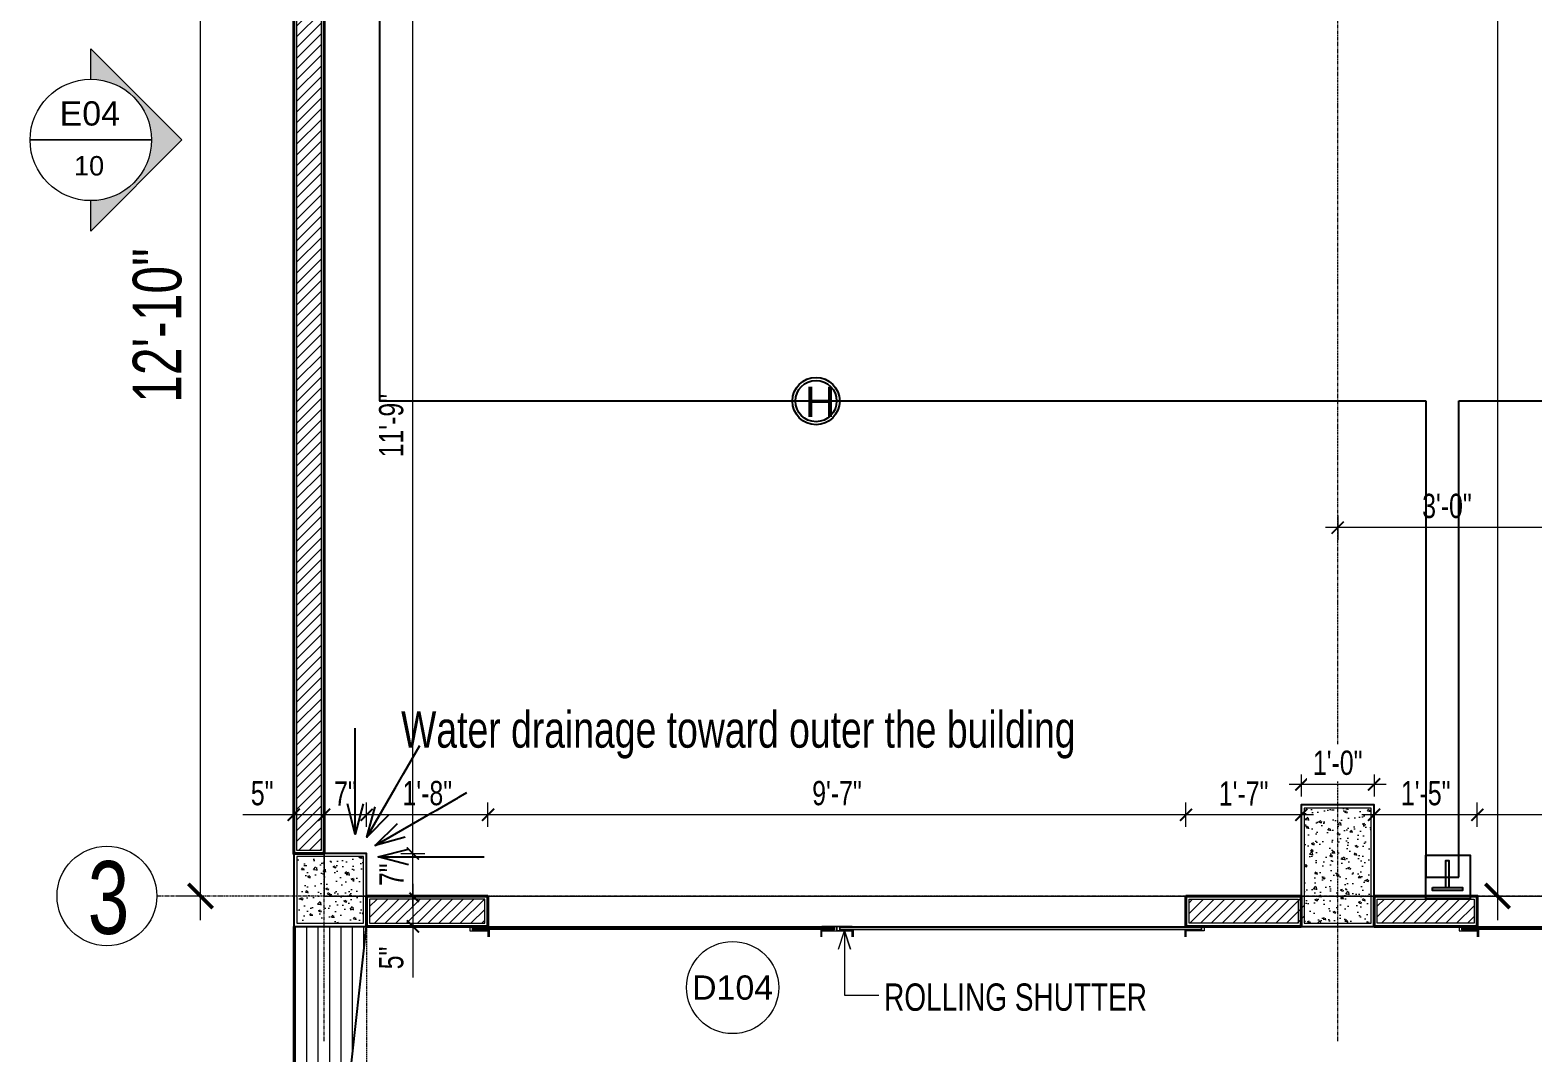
# Model space of a CAD drawing. Header units: inches. Extents: x 735 to 7643, y 526 to 1733.
# Drawn here: x 6217.8 to 6465.4, y 953.2 to 1121.8 of the extents above; entities that cross this region are included whole.
import ezdxf
from ezdxf.enums import TextEntityAlignment as Align

# ---------------------------------------------------------------- set-up
doc = ezdxf.new("R2010")
doc.units = ezdxf.units.IN
doc.header["$MEASUREMENT"] = 0
doc.linetypes.add('DASH', pattern=[0.35, 0.25, -0.1])
doc.linetypes.add('PHANTOMX2', pattern=[5, 2.5, -0.5, 0.5, -0.5, 0.5, -0.5])
for name, color, linetype in [('COLLUM', 1, 'Continuous'), ('FREE-TEXT', 7, 'Continuous'), ('HEAT DETECTOR', 6, 'Continuous'), ('manual pull station', 1, 'Continuous'), ('zone wiring', 5, 'Continuous')]:
    doc.layers.add(name, color=color, linetype=linetype)
for name, color, linetype, lineweight in [('dim-8', 18, 'Continuous', 15), ('Dimension', 22, 'Continuous', 13), ('DOOR', 115, 'Continuous', 15), ('Elevation Marker', 252, 'Continuous', 15), ('FLOORTILE', 40, 'Continuous', 9), ('grid', 9, 'Continuous', 13), ('Grid marker', 161, 'Continuous', 15), ('Grid Text', 5, 'Continuous', 15), ('HACTH', 8, 'Continuous', 9), ('I-DOOR-IDEN-N', 7, 'Continuous', 15), ('Parapet', 6, 'Continuous', 15), ('Plaster Line', 5, 'Continuous', 15), ('R_Hatch', 8, 'Continuous', 9), ('R_Marker', 4, 'Continuous', 13), ('Sunshed', 5, 'Continuous', 15), ('Text-02', 253, 'Continuous', 15), ('wall 05', 3, 'Continuous', 40)]:
    doc.layers.add(name, color=color, linetype=linetype, lineweight=lineweight)
doc.styles.add('Arial', font='arial.ttf')
doc.styles.get("Standard").update_dxf_attribs({"font": 'isocp3.shx'})
doc.styles.add('Swiss721', font='swisscl.ttf')
doc.dimstyles.new('dim-12', dxfattribs={"dimtxt": 10, "dimasz": 3, "dimexe": 3, "dimexo": 3, "dimgap": 0.09, "dimtad": 0, "dimdec": 0, "dimzin": 3, "dimdsep": 46, "dimlunit": 4, "dimtxsty": 'Standard', "dimblk": 'OBLIQUE', "dimblk1": 'DOT', "dimblk2": 'OBLIQUE', "dimcen": 0.09, "dimaunit": 1, "dimadec": 0, "dimazin": 0, "dimtfac": 0.5, "dimtdec": 0, "dimtix": 1, "dimtmove": 1, "dimatfit": 0, "dimldrblk": 'OBLIQUE', "dimfxl": 1, "dimtvp": 1, "dimtolj": 1, "dimtzin": 0, "dimarcsym": 0})
doc.dimstyles.new('DIM08', dxfattribs={"dimtxt": 8, "dimasz": 4, "dimexe": 4, "dimexo": 0, "dimgap": 3, "dimtad": 1, "dimdec": 1, "dimzin": 3, "dimdsep": 46, "dimlunit": 4, "dimtxsty": 'Swiss721', "dimblk": 'ARCHTICK', "dimcen": 0, "dimdle": 4, "dimclrd": 256, "dimclre": 256, "dimclrt": 256, "dimadec": 0, "dimazin": 0, "dimtfac": 1, "dimtdec": 1, "dimtofl": 0, "dimtmove": 0, "dimatfit": 3, "dimldrblk": 'ARCHTICK', "dimfxl": 4, "dimfxlon": 1, "dimtfill": 1, "dimtolj": 1, "dimtzin": 0, "dimlwd": 9, "dimlwe": 9, "dimarcsym": 0})
pattern_1 = [(90, (-128355.979705639, -171560.2455735709), (-1.875, 3.33066907387547e-16), [])]

# ---------------------------------------------------------------- blocks, each defined once
blk = doc.blocks.new('_ArchTick')
at = {"color": 0, "linetype": 'ByBlock', "const_width": 0.15}
blk.add_lwpolyline([(-0.5, -0.5), (0.5, 0.5)], dxfattribs=at)
blk = doc.blocks.new('*D267')
at = {"layer": 'Defpoints', "color": 0, "transparency": 16777216}
for p in [(6433.232178745675, 1066.784819606342), (6433.232178745675, 1039.784819606342), (6469.232178745675, 1034.784819606342)]:
    blk.add_point(p, dxfattribs=at)
at = {"layer": 'Dimension', "lineweight": 9, "transparency": 16777216}
for p, q in [((6433.232178745675, 1041.784819606342), (6433.232178745675, 1037.784819606342)), ((6469.232178745675, 1037.784819606342), (6469.232178745675, 1041.784819606342)), ((6471.232178745675, 1039.784819606342), (6431.232178745675, 1039.784819606342))]:
    blk.add_line(p, q, dxfattribs=at)
at = {"layer": 'Dimension', "lineweight": 9, "transparency": 16777216, "xscale": 2, "yscale": 2, "zscale": 2, "rotation": 180}
blk.add_blockref('_ArchTick', (6433.232178745675, 1039.784819606342), dxfattribs=at)
at = {"layer": 'Dimension', "lineweight": 9, "transparency": 16777216, "xscale": 2, "yscale": 2, "zscale": 2}
blk.add_blockref('_ArchTick', (6469.232178745675, 1039.784819606342), dxfattribs=at)
at = {"layer": 'Dimension', "transparency": 16777216, "insert": (6451.232178745675, 1043.335933629933), "char_height": 4, "attachment_point": 5, "style": 'Swiss721', "bg_fill": 3, "box_fill_scale": 1.25, "bg_fill_color": 256, "bg_fill_true_color": 13158600, "bg_fill_transparency": 0}
blk.add_mtext('\\A1;3\'-0"', dxfattribs=at)
blk = doc.blocks.new('*D269')
at = {"layer": 'Defpoints', "color": 0, "transparency": 16777216}
for p in [(6245.861568209104, 1133.084824932797), (6254.646486238547, 1133.084824932797), (6259.651972996187, 979.0848249327973)]:
    blk.add_point(p, dxfattribs=at)
at = {"layer": 'Dimension', "lineweight": 9, "transparency": 16777216}
for p, q in [((6245.861568209104, 975.0848249327973), (6245.861568209104, 1137.084824932797)), ((6246.041568209104, 1133.084824932797), (6241.861568209104, 1133.084824932797)), ((6246.041568209104, 979.0848249327973), (6241.861568209104, 979.0848249327973))]:
    blk.add_line(p, q, dxfattribs=at)
at = {"layer": 'Dimension', "lineweight": 9, "transparency": 16777216, "xscale": 4, "yscale": 4, "zscale": 4}
for p, rotation in [((6245.861568209104, 1133.084824932797), 90), ((6245.861568209104, 979.0848249327973), 270)]:
    blk.add_blockref('_ArchTick', p, dxfattribs=dict(at, rotation=rotation))
at = {"layer": 'Dimension', "transparency": 16777216, "insert": (6238.764582625879, 1073.084824932885), "char_height": 8, "attachment_point": 5, "rotation": 90, "style": 'Swiss721', "bg_fill": 3, "box_fill_scale": 1.25, "bg_fill_color": 256, "bg_fill_true_color": 13158600, "bg_fill_transparency": 0}
blk.add_mtext('\\A1;12\'-10"', dxfattribs=at)
blk = doc.blocks.new('*D322')
at = {"layer": 'Defpoints', "color": 0, "transparency": 16777216}
for p in [(6456.232178745675, 992.4689944849233), (6456.232178745675, 979.0848249328265), (6571.232178745675, 979.0848249328265)]:
    blk.add_point(p, dxfattribs=at)
at = {"layer": 'Dimension', "lineweight": 9, "transparency": 16777216}
for p, q in [((6456.232178745675, 990.4689944849233), (6456.232178745675, 994.4689944849233)), ((6571.232178745675, 990.4689944849233), (6571.232178745675, 994.4689944849233)), ((6573.232178745675, 992.4689944849233), (6454.232178745675, 992.4689944849233))]:
    blk.add_line(p, q, dxfattribs=at)
at = {"layer": 'Dimension', "lineweight": 9, "transparency": 16777216, "xscale": 2, "yscale": 2, "zscale": 2, "rotation": 180}
blk.add_blockref('_ArchTick', (6456.232178745675, 992.4689944849233), dxfattribs=at)
at = {"layer": 'Dimension', "lineweight": 9, "transparency": 16777216, "xscale": 2, "yscale": 2, "zscale": 2}
blk.add_blockref('_ArchTick', (6571.232178745675, 992.4689944849233), dxfattribs=at)
at = {"layer": 'Dimension', "transparency": 16777216, "insert": (6513.732178745675, 996.0148660445564), "char_height": 4, "attachment_point": 5, "style": 'Swiss721', "bg_fill": 3, "box_fill_scale": 1.25, "bg_fill_color": 256, "bg_fill_true_color": 13158600, "bg_fill_transparency": 0}
blk.add_mtext('\\A1;9\'-7"', dxfattribs=at)
blk = doc.blocks.new('*D323')
at = {"layer": 'Defpoints', "color": 0, "transparency": 16777216}
for p in [(6439.232178745675, 994.0848249327973), (6439.232178745675, 992.4689944849233), (6456.232178745675, 979.0848249328265)]:
    blk.add_point(p, dxfattribs=at)
at = {"layer": 'Dimension', "lineweight": 9, "transparency": 16777216}
for p, q in [((6439.232178745675, 994.0848249327973), (6439.232178745675, 990.4689944849233)), ((6456.232178745675, 990.4689944849233), (6456.232178745675, 994.4689944849233)), ((6458.232178745675, 992.4689944849233), (6437.232178745675, 992.4689944849233))]:
    blk.add_line(p, q, dxfattribs=at)
at = {"layer": 'Dimension', "lineweight": 9, "transparency": 16777216, "xscale": 2, "yscale": 2, "zscale": 2, "rotation": 180}
blk.add_blockref('_ArchTick', (6439.232178745675, 992.4689944849233), dxfattribs=at)
at = {"layer": 'Dimension', "lineweight": 9, "transparency": 16777216, "xscale": 2, "yscale": 2, "zscale": 2}
blk.add_blockref('_ArchTick', (6456.232178745675, 992.4689944849233), dxfattribs=at)
at = {"layer": 'Dimension', "transparency": 16777216, "insert": (6447.732178745675, 996.0096235805983), "char_height": 4, "attachment_point": 5, "style": 'Swiss721', "bg_fill": 3, "box_fill_scale": 1.25, "bg_fill_color": 256, "bg_fill_true_color": 13158600, "bg_fill_transparency": 0}
blk.add_mtext('\\A1;1\'-5"', dxfattribs=at)
blk = doc.blocks.new('*D324')
at = {"layer": 'Dimension', "lineweight": 9, "transparency": 16777216}
for p, q in [((6427.232178745675, 999.0848249327973), (6427.232178745675, 995.4689944849233)), ((6439.232178745675, 999.0848249327973), (6439.232178745675, 995.4689944849233)), ((6441.232178745675, 997.4689944849233), (6425.232178745675, 997.4689944849233))]:
    blk.add_line(p, q, dxfattribs=at)
at = {"layer": 'Dimension', "lineweight": 9, "transparency": 16777216, "xscale": 2, "yscale": 2, "zscale": 2, "rotation": 180}
blk.add_blockref('_ArchTick', (6427.232178745675, 997.4689944849233), dxfattribs=at)
at = {"layer": 'Dimension', "lineweight": 9, "transparency": 16777216, "xscale": 2, "yscale": 2, "zscale": 2}
blk.add_blockref('_ArchTick', (6439.232178745675, 997.4689944849233), dxfattribs=at)
at = {"layer": 'Dimension', "transparency": 16777216, "insert": (6433.232178745675, 1001.017487276535), "char_height": 4, "attachment_point": 5, "style": 'Swiss721', "bg_fill": 3, "box_fill_scale": 1.25, "bg_fill_color": 256, "bg_fill_true_color": 13158600, "bg_fill_transparency": 0}
blk.add_mtext('\\A1;1\'-0"', dxfattribs=at)
at = {"layer": 'Defpoints', "color": 0, "transparency": 16777216}
for p in [(6427.232178745675, 999.0848249327973), (6439.232178745675, 999.0848249327973), (6427.232178745675, 997.4689944849233)]:
    blk.add_point(p, dxfattribs=at)
blk = doc.blocks.new('*D325')
at = {"layer": 'Defpoints', "color": 0, "transparency": 16777216}
for p in [(6427.232178745675, 994.0848249327973), (6408.232178745675, 992.4689944849233), (6408.232178745675, 979.0848249328265)]:
    blk.add_point(p, dxfattribs=at)
at = {"layer": 'Dimension', "lineweight": 9, "transparency": 16777216}
for p, q in [((6408.232178745675, 990.4689944849233), (6408.232178745675, 994.4689944849233)), ((6427.232178745675, 994.0848249327973), (6427.232178745675, 990.4689944849233)), ((6429.232178745675, 992.4689944849233), (6406.232178745675, 992.4689944849233))]:
    blk.add_line(p, q, dxfattribs=at)
at = {"layer": 'Dimension', "lineweight": 9, "transparency": 16777216, "xscale": 2, "yscale": 2, "zscale": 2, "rotation": 180}
blk.add_blockref('_ArchTick', (6408.232178745675, 992.4689944849233), dxfattribs=at)
at = {"layer": 'Dimension', "lineweight": 9, "transparency": 16777216, "xscale": 2, "yscale": 2, "zscale": 2}
blk.add_blockref('_ArchTick', (6427.232178745675, 992.4689944849233), dxfattribs=at)
at = {"layer": 'Dimension', "transparency": 16777216, "insert": (6417.732178745675, 995.9689944849233), "char_height": 4, "attachment_point": 5, "style": 'Swiss721', "bg_fill": 3, "box_fill_scale": 1.25, "bg_fill_color": 256, "bg_fill_true_color": 13158600, "bg_fill_transparency": 0}
blk.add_mtext('\\A1;1\'-7"', dxfattribs=at)
blk = doc.blocks.new('*D326')
at = {"layer": 'Defpoints', "color": 0, "transparency": 16777216}
for p in [(6293.232178745675, 992.4689944849233), (6293.232178745675, 979.0848249327973), (6408.232178745675, 979.0848249328265)]:
    blk.add_point(p, dxfattribs=at)
at = {"layer": 'Dimension', "lineweight": 9, "transparency": 16777216}
for p, q in [((6293.232178745675, 990.4689944849233), (6293.232178745675, 994.4689944849233)), ((6408.232178745675, 990.4689944849233), (6408.232178745675, 994.4689944849233)), ((6410.232178745675, 992.4689944849233), (6291.232178745675, 992.4689944849233))]:
    blk.add_line(p, q, dxfattribs=at)
at = {"layer": 'Dimension', "lineweight": 9, "transparency": 16777216, "xscale": 2, "yscale": 2, "zscale": 2, "rotation": 180}
blk.add_blockref('_ArchTick', (6293.232178745675, 992.4689944849233), dxfattribs=at)
at = {"layer": 'Dimension', "lineweight": 9, "transparency": 16777216, "xscale": 2, "yscale": 2, "zscale": 2}
blk.add_blockref('_ArchTick', (6408.232178745675, 992.4689944849233), dxfattribs=at)
at = {"layer": 'Dimension', "transparency": 16777216, "insert": (6350.732178745675, 996.0148660445564), "char_height": 4, "attachment_point": 5, "style": 'Swiss721', "bg_fill": 3, "box_fill_scale": 1.25, "bg_fill_color": 256, "bg_fill_true_color": 13158600, "bg_fill_transparency": 0}
blk.add_mtext('\\A1;9\'-7"', dxfattribs=at)
blk = doc.blocks.new('*D327')
at = {"layer": 'Defpoints', "color": 0, "transparency": 16777216}
for p in [(6273.232178745675, 992.4689944849233), (6273.232178745675, 986.0848249327973), (6293.232178745675, 979.0848249327973)]:
    blk.add_point(p, dxfattribs=at)
at = {"layer": 'Dimension', "lineweight": 9, "transparency": 16777216}
for p, q in [((6273.232178745675, 990.4689944849233), (6273.232178745675, 994.4689944849233)), ((6293.232178745675, 990.4689944849233), (6293.232178745675, 994.4689944849233)), ((6295.232178745675, 992.4689944849233), (6271.232178745675, 992.4689944849233))]:
    blk.add_line(p, q, dxfattribs=at)
at = {"layer": 'Dimension', "lineweight": 9, "transparency": 16777216, "xscale": 2, "yscale": 2, "zscale": 2, "rotation": 180}
blk.add_blockref('_ArchTick', (6273.232178745675, 992.4689944849233), dxfattribs=at)
at = {"layer": 'Dimension', "lineweight": 9, "transparency": 16777216, "xscale": 2, "yscale": 2, "zscale": 2}
blk.add_blockref('_ArchTick', (6293.232178745675, 992.4689944849233), dxfattribs=at)
at = {"layer": 'Dimension', "transparency": 16777216, "insert": (6283.232178745675, 996.0174872765353), "char_height": 4, "attachment_point": 5, "style": 'Swiss721', "bg_fill": 3, "box_fill_scale": 1.25, "bg_fill_color": 256, "bg_fill_true_color": 13158600, "bg_fill_transparency": 0}
blk.add_mtext('\\A1;1\'-8"', dxfattribs=at)
blk = doc.blocks.new('*D328')
at = {"layer": 'Defpoints', "color": 0, "transparency": 16777216}
for p in [(6266.232178745675, 986.0848249327973), (6273.232178745675, 986.0848249327973)]:
    blk.add_point(p, dxfattribs=at)
at = {"layer": 'Dimension', "lineweight": 9, "transparency": 16777216}
for p, q in [((6266.232178745675, 990.4689944849233), (6266.232178745675, 994.4689944849233)), ((6273.232178745675, 990.4689944849233), (6273.232178745675, 994.4689944849233)), ((6275.232178745675, 992.4689944849233), (6264.232178745675, 992.4689944849233))]:
    blk.add_line(p, q, dxfattribs=at)
at = {"layer": 'Dimension', "lineweight": 9, "transparency": 16777216, "xscale": 2, "yscale": 2, "zscale": 2, "rotation": 180}
blk.add_blockref('_ArchTick', (6266.232178745675, 992.4689944849233), dxfattribs=at)
at = {"layer": 'Dimension', "lineweight": 9, "transparency": 16777216, "xscale": 2, "yscale": 2, "zscale": 2}
blk.add_blockref('_ArchTick', (6273.232178745675, 992.4689944849233), dxfattribs=at)
at = {"layer": 'Dimension', "transparency": 16777216, "insert": (6269.732178745675, 995.9689944849233), "char_height": 4, "attachment_point": 5, "style": 'Swiss721', "bg_fill": 3, "box_fill_scale": 1.25, "bg_fill_color": 256, "bg_fill_true_color": 13158600, "bg_fill_transparency": 0}
blk.add_mtext('\\A1;7"', dxfattribs=at)
at = {"layer": 'Defpoints', "color": 0, "transparency": 16777216}
blk.add_point((6266.232178745675, 992.4689944849233), dxfattribs=at)
blk = doc.blocks.new('*D329')
at = {"layer": 'Defpoints', "color": 0, "transparency": 16777216}
for p in [(6261.232178745675, 992.4689944849233), (6261.232178745675, 986.0848249327973), (6266.232178745675, 986.0848249327973)]:
    blk.add_point(p, dxfattribs=at)
at = {"layer": 'Dimension', "lineweight": 9, "transparency": 16777216}
for p, q in [((6261.232178745675, 990.4689944849233), (6261.232178745675, 994.4689944849233)), ((6266.232178745675, 990.4689944849233), (6266.232178745675, 994.4689944849233)), ((6261.232178745675, 992.4689944849233), (6252.814092245019, 992.4689944849233)), ((6268.232178745675, 992.4689944849233), (6261.232178745675, 992.4689944849233))]:
    blk.add_line(p, q, dxfattribs=at)
at = {"layer": 'Dimension', "lineweight": 9, "transparency": 16777216, "xscale": 2, "yscale": 2, "zscale": 2, "rotation": 180}
blk.add_blockref('_ArchTick', (6261.232178745675, 992.4689944849233), dxfattribs=at)
at = {"layer": 'Dimension', "lineweight": 9, "transparency": 16777216, "xscale": 2, "yscale": 2, "zscale": 2}
blk.add_blockref('_ArchTick', (6266.232178745675, 992.4689944849233), dxfattribs=at)
at = {"layer": 'Dimension', "transparency": 16777216, "insert": (6256.023135495348, 996.0096235805983), "char_height": 4, "attachment_point": 5, "style": 'Swiss721', "bg_fill": 3, "box_fill_scale": 1.25, "bg_fill_color": 256, "bg_fill_true_color": 13158600, "bg_fill_transparency": 0}
blk.add_mtext('\\A1;5"', dxfattribs=at)
blk = doc.blocks.new('*D330')
at = {"layer": 'Defpoints', "color": 0, "transparency": 16777216}
for p in [(6273.232178745675, 979.0848249327973), (6273.232178745675, 974.0848249327973), (6280.848538699589, 974.0848249327973)]:
    blk.add_point(p, dxfattribs=at)
at = {"layer": 'Dimension', "lineweight": 9, "transparency": 16777216}
for p, q in [((6280.848538699589, 981.0848249327973), (6280.848538699589, 974.0848249327973)), ((6278.848538699589, 979.0848249327973), (6282.848538699589, 979.0848249327973)), ((6278.848538699589, 974.0848249327973), (6282.848538699589, 974.0848249327973)), ((6280.848538699589, 974.0848249327973), (6280.848538699589, 965.666738432142))]:
    blk.add_line(p, q, dxfattribs=at)
at = {"layer": 'Dimension', "lineweight": 9, "transparency": 16777216, "xscale": 2, "yscale": 2, "zscale": 2}
for p, rotation in [((6280.848538699589, 979.0848249327973), 90), ((6280.848538699589, 974.0848249327973), 270)]:
    blk.add_blockref('_ArchTick', p, dxfattribs=dict(at, rotation=rotation))
at = {"layer": 'Dimension', "transparency": 16777216, "insert": (6277.307909603914, 968.8757816824707), "char_height": 4, "attachment_point": 5, "rotation": 90, "style": 'Swiss721', "bg_fill": 3, "box_fill_scale": 1.25, "bg_fill_color": 256, "bg_fill_true_color": 13158600, "bg_fill_transparency": 0}
blk.add_mtext('\\A1;5"', dxfattribs=at)
blk = doc.blocks.new('*D331')
at = {"layer": 'Dimension', "lineweight": 9, "transparency": 16777216}
for p, q in [((6280.848538699589, 977.0848249327973), (6280.848538699589, 988.0848249327973)), ((6278.848538699589, 986.0848249327973), (6282.848538699589, 986.0848249327973)), ((6278.848538699589, 979.0848249327973), (6282.848538699589, 979.0848249327973))]:
    blk.add_line(p, q, dxfattribs=at)
at = {"layer": 'Dimension', "lineweight": 9, "transparency": 16777216, "xscale": 2, "yscale": 2, "zscale": 2}
for p, rotation in [((6280.848538699589, 986.0848249327973), 90), ((6280.848538699589, 979.0848249327973), 270)]:
    blk.add_blockref('_ArchTick', p, dxfattribs=dict(at, rotation=rotation))
at = {"layer": 'Dimension', "transparency": 16777216, "insert": (6277.348538699589, 982.5848249327984), "char_height": 4, "attachment_point": 5, "rotation": 90, "style": 'Swiss721', "bg_fill": 3, "box_fill_scale": 1.25, "bg_fill_color": 256, "bg_fill_true_color": 13158600, "bg_fill_transparency": 0}
blk.add_mtext('\\A1;7"', dxfattribs=at)
at = {"layer": 'Defpoints', "color": 0, "transparency": 16777216}
for p in [(6273.232178745675, 986.0848249327973), (6280.848538699589, 986.0848249327973), (6273.232178745675, 979.0848249327973)]:
    blk.add_point(p, dxfattribs=at)
blk = doc.blocks.new('*D332')
at = {"layer": 'Defpoints', "color": 0, "transparency": 16777216}
for p in [(6273.232178745675, 1127.084824932797), (6280.848538699589, 1127.084824932797), (6273.232178745675, 986.0848249327973)]:
    blk.add_point(p, dxfattribs=at)
at = {"layer": 'Dimension', "lineweight": 9, "transparency": 16777216}
for p, q in [((6278.848538699589, 1127.084824932797), (6282.848538699589, 1127.084824932797)), ((6280.848538699589, 984.0848249327973), (6280.848538699589, 1129.084824932797)), ((6278.848538699589, 986.0848249327973), (6282.848538699589, 986.0848249327973))]:
    blk.add_line(p, q, dxfattribs=at)
at = {"layer": 'Dimension', "lineweight": 9, "transparency": 16777216, "xscale": 2, "yscale": 2, "zscale": 2}
for p, rotation in [((6280.848538699589, 1127.084824932797), 90), ((6280.848538699589, 986.0848249327973), 270)]:
    blk.add_blockref('_ArchTick', p, dxfattribs=dict(at, rotation=rotation))
at = {"layer": 'Dimension', "transparency": 16777216, "insert": (6277.302667139956, 1056.584824932798), "char_height": 4, "attachment_point": 5, "rotation": 90, "style": 'Swiss721', "bg_fill": 3, "box_fill_scale": 1.25, "bg_fill_color": 256, "bg_fill_true_color": 13158600, "bg_fill_transparency": 0}
blk.add_mtext('\\A1;11\'-9"', dxfattribs=at)
blk = doc.blocks.new('_Dot')
at = {"color": 0, "linetype": 'ByBlock', "lineweight": -2}
blk.add_line((-0.5, 0), (-1, 0), dxfattribs=at)
at = {"color": 0, "linetype": 'ByBlock', "const_width": 0.5}
blk.add_lwpolyline([(-0.25, 0, 1), (0.25, 0, 1)], format="xyb", close=True, dxfattribs=at)
blk = doc.blocks.new('_OBLIQUE')
at = {"color": 0, "linetype": 'ByBlock'}
blk.add_line((-0.5, -0.5), (0.5, 0.5), dxfattribs=at)
blk = doc.blocks.new('*D361')
at = {"layer": 'Defpoints', "color": 0, "transparency": 16777216}
for p in [(6448.769779383176, 1297.084824932768), (6448.769779383176, 979.0848249327973), (6459.568184786272, 979.0848249327973)]:
    blk.add_point(p, dxfattribs=at)
at = {"layer": 'Dimension', "lineweight": 9, "transparency": 16777216}
for p, q in [((6459.568184786272, 1301.084824932768), (6459.568184786272, 975.0848249327973)), ((6459.388184786272, 1297.084824932768), (6463.568184786272, 1297.084824932768)), ((6459.388184786272, 979.0848249327973), (6463.568184786272, 979.0848249327973))]:
    blk.add_line(p, q, dxfattribs=at)
at = {"layer": 'Dimension', "lineweight": 9, "transparency": 16777216, "xscale": 4, "yscale": 4, "zscale": 4}
for p, rotation in [((6459.568184786272, 1297.084824932768), 90), ((6459.568184786272, 979.0848249327973), 270)]:
    blk.add_blockref('_ArchTick', p, dxfattribs=dict(at, rotation=rotation))
at = {"layer": 'Dimension', "transparency": 16777216, "insert": (6452.471199203048, 1138.084824932784), "char_height": 8, "attachment_point": 5, "rotation": 90, "style": 'Swiss721', "bg_fill": 3, "box_fill_scale": 1.25, "bg_fill_color": 256, "bg_fill_true_color": 13158600, "bg_fill_transparency": 0}
blk.add_mtext('\\A1;26\'-6"', dxfattribs=at)
blk = doc.blocks.new('wall&door')
at = {"color": 0, "linetype": 'ByBlock', "lineweight": -2}
blk.add_circle((0, 0), 3.038638923750113, dxfattribs=at)
at = {"color": 0, "linetype": 'ByBlock', "lineweight": -2, "ltscale": 25.4, "style": 'Arial'}
blk.add_attdef('PT1', text='', height=1.6, dxfattribs=at).set_placement((0, 0), align=Align.MIDDLE_CENTER)
blk = doc.blocks.new('manual pull station')
at = {"layer": 'FREE-TEXT', "color": 1}
for points in [[(-402.2190802904083, 4159.669634809874), (-394.8883650695493, 4159.669634809874), (-394.8883650695493, 4152.41971614202), (-402.2190802904083, 4152.41971614202)], [(-398.9481555182297, 4154.33799015466), (-398.3702714390597, 4154.33799015466), (-398.3702714390597, 4158.717372841298), (-398.9481555182297, 4158.717372841298)], [(-401.1152267916609, 4154.33799015466), (-396.1791218615476, 4154.33799015466), (-396.1791218615476, 4153.808613338799), (-401.1152267916609, 4153.808613338799)]]:
    blk.add_lwpolyline(points, close=True, dxfattribs=at)
blk = doc.blocks.new('HEAT DETECTOR')
at = {"layer": 'HEAT DETECTOR'}
for radius in [3.9, 3.4]:
    blk.add_circle((-413.3310933114608, 4156.003520115191), radius, dxfattribs=at)
at = {"layer": 'HEAT DETECTOR', "insert": (-415.176363501464, 4158.368171082793), "char_height": 5, "attachment_point": 1}
blk.add_mtext_dynamic_manual_height_columns('{\\fArial|b0|i0|c0|p34;H}', width=5, gutter_width=1, heights=[4.094994238518666], dxfattribs=at)

msp = doc.modelspace()

# ---------------------------------------------------------------- hatches: boundary and pattern name
at = {"layer": 'HACTH', "lineweight": 0}
h = msp.add_hatch(dxfattribs=at)
h.set_pattern_fill('ANSI31', color=256, scale=10, style=0)
h.set_pattern_definition([(45, (-144207.9120782258, -170486.1539355653), (-0.8838834764831843, 0.8838834764831844), [])])
h.paths.add_polyline_path([(6261.732178745675, 986.5848249327973), (6265.732178745675, 986.5848249327973), (6265.732178745675, 1126.584824932797), (6261.732178745675, 1126.584824932797)])
h.paths.add_polyline_path([(6265.732178745675, 1289.584824932826), (6261.732178745675, 1289.584824932826), (6261.732178745675, 1139.584824932797), (6265.732178745675, 1139.584824932797)])
h = msp.add_hatch(dxfattribs=at)
h.set_pattern_fill('AR-CONC', color=256, scale=0.5, style=0)
h.set_pattern_definition([(49.99999999999999, (-128788.979705639, -171560.2455735709), (3.586300913003767, -0.3137606749129755), [0.375, -4.125]), (355, (-128788.979705639, -171560.2455735709), (-0.693756668065, 3.760960668500059), [0.3, -3.3]), (100.4514, (-128788.6808472391, -171560.2717202709), (2.892546908570108, 3.447197710304768), [0.3187009499999986, -3.505710559999988]), (46.18420000000002, (-128788.979705639, -171559.2455735709), (5.336205243128222, -0.8275950716450904), [0.5624999999999989, -6.187499999999991]), (96.6356, (-128788.535021914, -171559.3145401059), (4.673313527743517, 4.870589354502209), [0.47805144, -5.258565]), (351.1842, (-128788.979705639, -171559.2455735709), (4.673309725668136, 4.870593004626623), [0.45, -4.95]), (21, (-128788.479705639, -171559.4955735709), (2.984535260592308, -2.013094453326694), [0.375, -4.125]), (326.0000000000001, (-128788.479705639, -171559.4955735709), (1.216576659607909, 3.625750225234265), [0.3, -3.3]), (71.4514, (-128788.230994474, -171559.6633316009), (4.20111314290745, 1.612652483549762), [0.31870095, -3.50571056]), (37.50000000000001, (-128788.979705639, -171560.2455735709), (0.06079927658645334, 1.664469269156557), [0, -3.26, 0, -3.35, 0, -3.3125]), (7.499999999999999, (-128788.979705639, -171560.2455735709), (1.315347687210743, 1.972058559411801), [0, -1.91, 0, -3.185, 0, -1.2625]), (327.5, (-128790.094705639, -171560.2455735709), (2.669112180862045, -0.112774358671899), [0, -1.25, 0, -3.9, 0, -5.175]), (317.5, (-128790.594705639, -171560.2455735709), (2.915930846711931, 0.5005249116615882), [0, -1.625, 0, -2.59, 0, -3.675])])
h.paths.add_polyline_path([(6427.732178745675, 974.5848249327682), (6438.732178745675, 974.5848249327973), (6438.732178745675, 993.5848249327973), (6427.732178745675, 993.5848249327973)])
h = msp.add_hatch(dxfattribs=at)
h.set_pattern_fill('AR-CONC', color=256, scale=0.5, style=0)
h.set_pattern_definition([(49.99999999999999, (-128355.979705639, -171560.2455735709), (3.586300913003767, -0.3137606749129755), [0.375, -4.125]), (355, (-128355.979705639, -171560.2455735709), (-0.693756668065, 3.760960668500059), [0.3, -3.3]), (100.4514, (-128355.6808472391, -171560.2717202709), (2.892546908570108, 3.447197710304768), [0.3187009499999986, -3.505710559999988]), (46.18420000000002, (-128355.979705639, -171559.2455735709), (5.336205243128222, -0.8275950716450904), [0.5624999999999989, -6.187499999999991]), (96.6356, (-128355.535021914, -171559.3145401059), (4.673313527743517, 4.870589354502209), [0.47805144, -5.258565]), (351.1842, (-128355.979705639, -171559.2455735709), (4.673309725668136, 4.870593004626623), [0.45, -4.95]), (21, (-128355.479705639, -171559.4955735709), (2.984535260592308, -2.013094453326694), [0.375, -4.125]), (326.0000000000001, (-128355.479705639, -171559.4955735709), (1.216576659607909, 3.625750225234265), [0.3, -3.3]), (71.4514, (-128355.230994474, -171559.6633316009), (4.20111314290745, 1.612652483549762), [0.31870095, -3.50571056]), (37.50000000000001, (-128355.979705639, -171560.2455735709), (0.06079927658645334, 1.664469269156557), [0, -3.26, 0, -3.35, 0, -3.3125]), (7.499999999999999, (-128355.979705639, -171560.2455735709), (1.315347687210743, 1.972058559411801), [0, -1.91, 0, -3.185, 0, -1.2625]), (327.5, (-128357.094705639, -171560.2455735709), (2.669112180862045, -0.112774358671899), [0, -1.25, 0, -3.9, 0, -5.175]), (317.5, (-128357.594705639, -171560.2455735709), (2.915930846711931, 0.5005249116615882), [0, -1.625, 0, -2.59, 0, -3.675])])
h.paths.add_polyline_path([(6272.732178745675, 985.5848249327973), (6261.732178745675, 985.5848249327973), (6261.732178745675, 974.5848249327973), (6272.732178745675, 974.5848249327973)])
h = msp.add_hatch(dxfattribs=at)
h.set_pattern_fill('ANSI31', color=256, scale=10, style=0)
h.set_pattern_definition([(45, (-144354.9120782257, -169024.2688652625), (-0.8838834764831843, 0.8838834764831844), [])])
h.paths.add_polyline_path([(6273.732178745675, 978.5848249327973), (6273.732178745675, 974.5848249327973), (6292.732178745675, 974.5848249327973), (6292.732178745675, 978.5848249328265)])
h.paths.add_polyline_path([(6408.732178745675, 978.5848249328265), (6408.732178745675, 974.5848249327973), (6427.732178745675, 974.5848249327973), (6427.732178745675, 978.5848249327973)])
h = msp.add_hatch(dxfattribs=at)
h.set_pattern_fill('ANSI31', color=256, scale=10, style=0)
h.set_pattern_definition([(45, (-133166.8189150812, -170516.1327225406), (-0.8838834764831843, 0.8838834764831844), [])])
h.paths.add_polyline_path([(6455.732178745675, 974.5848249327973), (6455.732178745675, 978.5848249327973), (6439.732178745675, 978.5848249328265), (6439.732178745675, 974.5848249327973)])
h.paths.add_polyline_path([(6571.732178745675, 974.5848249327973), (6587.732178745675, 974.5848249327973), (6587.732178745675, 978.5848249327973), (6571.732178745675, 978.5848249328265)])
h = msp.add_hatch(dxfattribs=at)
h.set_pattern_fill('ANSI31', color=256, scale=15, angle=45, style=0)
h.set_pattern_definition(pattern_1)
h.paths.add_polyline_path([(6273.232178745675, 974.0848249327973), (6261.232178745675, 974.0848249327973), (6261.232178745675, 866.0848249329429)])

# ---------------------------------------------------------------- linework, layer by layer
at = {"linetype": 'Continuous', "ltscale": 10}
msp.add_line((6261.232178745675, 866.0848249327973), (6273.232178745675, 974.0848249327973), dxfattribs=at)
msp.add_lwpolyline([(6933.232178745704, 974.0848249327973), (6933.232178745704, 866.0848249327973), (6261.232178745675, 866.0848249327973), (6261.232178745675, 974.0848249327973)], dxfattribs=at)
at = {"layer": 'COLLUM', "linetype": 'Continuous', "ltscale": 10}
for points in [[(6427.232178745675, 974.0848249327973), (6439.232178745675, 974.0848249327973), (6439.232178745675, 994.0848249327973), (6427.232178745675, 994.0848249327973)], [(6261.232178745675, 974.0848249327973), (6273.232178745675, 974.0848249327973), (6273.232178745675, 986.0848249327973), (6261.232178745675, 986.0848249327973)]]:
    msp.add_lwpolyline(points, close=True, dxfattribs=at)
at = {"layer": 'DOOR', "linetype": 'Continuous', "ltscale": 10}
for points in [[(6293.232178745675, 974.0848249327973), (6290.232178745675, 974.0848249327973), (6290.232178745675, 973.3348249327973), (6293.232178745675, 973.3348249327973), (6293.232178745675, 972.3348249327973)], [(6293.408416546299, 973.9075473475677), (6290.648932792159, 973.9075473475677), (6290.648932792159, 973.512102518027), (6293.408416546299, 973.512102518027), (6293.408416546299, 972.3348249327973)], [(6348.05594094508, 973.9075473475677), (6350.315424699191, 973.9075473475677), (6350.315424699191, 973.512102518027), (6348.05594094508, 973.512102518027), (6348.05594094508, 972.3348249327973)], [(6348.232178745675, 972.3348249327973), (6348.232178745675, 972.3348249327973), (6348.232178745675, 973.3348249327973), (6353.232178745675, 973.3348249327973), (6353.232178745675, 972.3348249327973), (6353.232178745675, 973.3348249327973), (6350.732178745675, 973.3348249327973), (6350.732178745675, 974.0848249327973), (6353.232178745675, 974.0848249327973), (6348.232178745675, 974.0848249327973)], [(6350.732178745675, 974.0848249327973), (6350.732178745675, 973.3348249327973), (6353.232178745675, 973.3348249327973), (6353.232178745675, 973.3348249327973), (6353.232178745675, 972.3348249327973)], [(6353.408416546299, 973.9075473475677), (6351.148932792159, 973.9075473475677), (6351.148932792159, 973.512102518027), (6353.408416546299, 973.512102518027), (6353.408416546299, 972.3348249327973)], [(6408.05594094508, 973.9075473475677), (6410.815424699191, 973.9075473475677), (6410.815424699191, 973.512102518027), (6408.05594094508, 973.512102518027), (6408.05594094508, 972.3348249327973)], [(6408.232178745675, 974.0848249327973), (6411.232178745675, 974.0848249327973), (6411.232178745675, 973.3348249327973), (6408.232178745675, 973.3348249327973), (6408.232178745675, 972.3348249327973)], [(6456.232178745675, 974.0848249327973), (6453.232178745675, 974.0848249327973), (6453.232178745675, 973.3348249327973), (6456.232178745675, 973.3348249327973), (6456.232178745675, 972.3348249327973)], [(6456.408416546299, 973.9075473475677), (6453.648932792159, 973.9075473475677), (6453.648932792159, 973.512102518027), (6456.408416546299, 973.512102518027), (6456.408416546299, 972.3348249327973)]]:
    msp.add_lwpolyline(points, dxfattribs=at)
for points in [[(6290.688713924261, 973.8581167438824), (6350.275643567118, 973.8581167438824), (6350.275643567118, 973.5615331217414), (6290.688713924261, 973.5615331217414)], [(6410.775643567118, 973.8581167438824), (6351.188713924261, 973.8581167438824), (6351.188713924261, 973.5615331217414), (6410.775643567118, 973.5615331217414)], [(6453.688713924261, 973.8581167438824), (6513.275643567118, 973.8581167438824), (6513.275643567118, 973.5615331217414), (6453.688713924261, 973.5615331217414)]]:
    msp.add_lwpolyline(points, close=True, dxfattribs=at)
at = {"layer": 'Elevation Marker'}
for p, q in [((6227.780257945764, 1113.657330420247), (6227.780257945764, 1118.657330417627)), ((6227.780257945764, 1088.657330433343), (6227.780257945764, 1093.657330430724))]:
    msp.add_line(p, q, dxfattribs=at)
at = {"layer": 'FLOORTILE', "linetype": 'Continuous', "ltscale": 10}
msp.add_lwpolyline([(6350.988240954117, 970.349882159062), (6351.983444698941, 973.3348249327973), (6352.978648443765, 970.349882159062), (6351.983444698941, 973.3348249327973), (6351.983444698941, 962.7377195029403), (6357.651650059503, 962.7377195029403)], dxfattribs=at)
at = {"layer": 'grid', "linetype": 'PHANTOMX2', "ltscale": 0.2}
for points in [[(6266.232178745675, 955.1430315758043), (6266.232178745675, 1332.912190870178)], [(7114.461384233233, 979.0848249327973), (6238.645736032166, 979.0848249327973)], [(6283.232178745675, 979.0848249327973), (6273.232178745675, 979.0848249327973)], [(6418.232178745675, 979.0848249327973), (6427.232178745675, 979.0848249327973)]]:
    msp.add_lwpolyline(points, dxfattribs=at)
at = {"layer": 'Grid marker'}
msp.add_circle((6230.437919544027, 979.0848249327973), 8.207816488131039, dxfattribs=at)
at = {"layer": 'Plaster Line'}
for points in [[(6261.732178745675, 1126.584824932797), (6265.732178745675, 1126.584824932797), (6265.732178745675, 986.5848249327973), (6261.732178745675, 986.5848249327973)], [(6427.732178745675, 974.5848249327973), (6438.732178745675, 974.5848249327973), (6438.732178745675, 993.5848249327973), (6427.732178745675, 993.5848249327973)], [(6261.732178745675, 974.5848249327973), (6272.732178745675, 974.5848249327973), (6272.732178745675, 985.5848249327973), (6261.732178745675, 985.5848249327973)], [(6292.732178745675, 978.5848249328265), (6273.732178745675, 978.5848249327973), (6273.732178745675, 974.5848249327973), (6292.732178745675, 974.5848249327973)], [(6408.732178745675, 978.5848249328265), (6426.732178745675, 978.5848249327973), (6426.732178745675, 974.5848249327973), (6408.732178745675, 974.5848249327973)], [(6439.732178745675, 978.5848249328265), (6455.732178745675, 978.5848249327973), (6455.732178745675, 974.5848249327973), (6439.732178745675, 974.5848249327973)]]:
    msp.add_lwpolyline(points, close=True, dxfattribs=at)
at = {"layer": 'Sunshed', "linetype": 'DASH'}
msp.add_lwpolyline([(6273.232178745675, 974.0848249327973), (6273.232178745675, 926.0848249327973), (6921.232178745704, 926.0848249327973), (6921.232178745704, 974.0848249327973)], dxfattribs=at)
at = {"layer": 'wall 05'}
for points in [[(6261.232178745675, 1127.084824932797), (6266.232178745675, 1127.084824932797), (6266.232178745675, 986.0848249327973), (6261.232178745675, 986.0848249327973)], [(6293.232178745675, 979.0848249328265), (6273.232178745675, 979.0848249327973), (6273.232178745675, 974.0848249327973), (6293.232178745675, 974.0848249327973)], [(6408.232178745675, 979.0848249328265), (6427.232178745675, 979.0848249327973), (6427.232178745675, 974.0848249327973), (6408.232178745675, 974.0848249327973)], [(6439.232178745675, 979.0848249328265), (6456.232178745675, 979.0848249327973), (6456.232178745675, 974.0848249327973), (6439.232178745675, 974.0848249327973)]]:
    msp.add_lwpolyline(points, close=True, dxfattribs=at)

# ---------------------------------------------------------------- block references
at = {"layer": 'FREE-TEXT'}
msp.add_blockref('HEAT DETECTOR', (6760.610154095713, -3095.371443141375), dxfattribs=at)
at = {"layer": 'I-DOOR-IDEN-N'}
ref = msp.add_blockref('wall&door', (6333.535967958451, 964.0023627738119), dxfattribs=dict(at, xscale=2.5, yscale=2.5, zscale=2.5))
ref.add_attrib('PT1', 'D104', dxfattribs={"layer": '0', "color": 7, "linetype": 'ByBlock', "lineweight": -2, "ltscale": 25.4, "height": 4, "style": 'Arial'}).set_placement((6333.535967958451, 964.0023627738119), align=Align.MIDDLE_CENTER)

# ---------------------------------------------------------------- texts
at = {"layer": 'dim-8', "linetype": 'Continuous', "ltscale": 10, "insert": (6358.49730176467, 962.3936544448079), "char_height": 4.5, "attachment_point": 4, "style": 'Swiss721'}
msp.add_mtext('\\A1;ROLLING SHUTTER', dxfattribs=at)
at = {"layer": 'Elevation Marker', "style": 'Arial'}
msp.add_attdef('10', text='IN-201', height=3.200000000000001, dxfattribs=at).set_placement((6227.502551714628, 1101.006480275537), align=Align.TOP_CENTER)
at = {"layer": 'Grid Text', "style": 'Swiss721'}
msp.add_text('3', height=12, dxfattribs=at).set_placement((6230.711786732805, 978.8459668577707), align=Align.MIDDLE)

# ---------------------------------------------------------------- dimensions: what is measured, and where the dimension line sits
at = {"layer": 'Dimension'}
dim = msp.add_linear_dim(base=(6433.232178745675, 1039.784819606342), p1=(6469.232178745675, 1034.784819606342), p2=(6433.232178745675, 1066.784819606342), dimstyle='DIM08', override={"dimscale": 0.5, "dimarcsym": 2}, dxfattribs=at)
dim.commit()
dim.dimension.update_dxf_attribs({"geometry": '*D267', "text_midpoint": (6451.232178745675, 1043.335933629933)})

# ---------------------------------------------------------------- next in the draw order: linework, layer by layer
at = {"layer": 'grid', "linetype": 'PHANTOMX2', "ltscale": 0.2}
msp.add_lwpolyline([(6433.232178745675, 955.1430315758043), (6433.232178745675, 1332.912190870178)], dxfattribs=at)

# ---------------------------------------------------------------- next in the draw order: dimensions: what is measured, and where the dimension line sits
at = {"layer": 'Dimension'}
dim = msp.add_linear_dim(base=(6245.861568209104, 1133.084824932797), p1=(6259.651972996187, 979.0848249327973), p2=(6254.646486238547, 1133.084824932797), angle=90, dimstyle='DIM08', override={"dimfxl": 0.18, "dimarcsym": 2}, dxfattribs=at)
dim.commit()
dim.dimension.update_dxf_attribs({"geometry": '*D269', "text_midpoint": (6245.861568209104, 1073.084824932885), "dimtype": 160})
dim = msp.add_linear_dim(base=(6456.232178745675, 992.4689944849233), p1=(6571.232178745675, 979.0848249328265), p2=(6456.232178745675, 979.0848249328265), dimstyle='DIM08', override={"dimscale": 0.5, "dimarcsym": 2}, dxfattribs=at)
dim.commit()
dim.dimension.update_dxf_attribs({"geometry": '*D322', "text_midpoint": (6513.732178745675, 996.0148660445564)})

# ---------------------------------------------------------------- next in the draw order: hatches: boundary and pattern name
at = {"layer": 'Elevation Marker'}
h = msp.add_hatch(color=256, dxfattribs=at)
h.dxf.hatch_style = 1
edge = h.paths.add_edge_path()
edge.add_line((6227.780257945764, 1093.657330430724), (6227.780257945764, 1088.657330433343))
edge.add_line((6227.780257945764, 1088.657330433343), (6242.780257937906, 1103.657330425485))
edge.add_line((6242.780257937906, 1103.657330425485), (6227.780257945764, 1118.657330417627))
edge.add_line((6227.780257945764, 1118.657330417627), (6227.780257945764, 1113.657330420247))
edge.add_ellipse((6227.780257945764, 1103.657330425485), major_axis=(-7.07106780816684, -7.071067808166847), ratio=0.9999999999983927, start_angle=134.9999999999543, end_angle=225.000000000046, ccw=False)
edge.add_ellipse((6227.780257945764, 1103.657330425485), major_axis=(-7.071067808166845, 7.071067808166843), ratio=0.999999999998393, start_angle=134.999999999954, end_angle=225.000000000046, ccw=False)

# ---------------------------------------------------------------- next in the draw order: linework, layer by layer
for p, q in [((6242.780257937906, 1103.657330425485), (6227.780257945764, 1118.657330417627)), ((6227.780257945764, 1088.657330433343), (6242.780257937906, 1103.657330425485))]:
    msp.add_line(p, q, dxfattribs=at)
at = {"layer": 'Elevation Marker', "linetype": 'ByBlock'}
for p, q in [((6217.780257951003, 1103.657330425485), (6237.780257940525, 1103.657330425485)), ((6237.780257940525, 1103.657330425485), (6217.780257940525, 1103.657330425485))]:
    msp.add_line(p, q, dxfattribs=at)
at = {"layer": 'Elevation Marker'}
msp.add_ellipse((6227.780257945764, 1103.657330425485), major_axis=(7.071067808170274, 7.071067808170273), ratio=0.9999999999974231, start_param=5.497787143780849, end_param=11.78097245096044, dxfattribs=at)

# ---------------------------------------------------------------- next in the draw order: texts
at = {"layer": 'Elevation Marker', "style": 'Arial'}
msp.add_attdef('E04', text='De-A', height=4.000000000000002, dxfattribs=at).set_placement((6227.627435006114, 1110.02926234316), align=Align.TOP_CENTER)

# ---------------------------------------------------------------- next in the draw order: dimensions: what is measured, and where the dimension line sits
at = {"layer": 'Dimension'}
dim = msp.add_linear_dim(base=(6439.232178745675, 992.4689944849233), p1=(6456.232178745675, 979.0848249328265), p2=(6439.232178745675, 994.0848249327973), dimstyle='DIM08', override={"dimscale": 0.5, "dimarcsym": 2}, dxfattribs=at)
dim.commit()
dim.dimension.update_dxf_attribs({"geometry": '*D323', "text_midpoint": (6447.732178745675, 996.0096235805983)})

# ---------------------------------------------------------------- next in the draw order: dimensions: what is measured, and where the dimension line sits
dim = msp.add_linear_dim(base=(6427.232178745675, 997.4689944849233), p1=(6439.232178745675, 999.0848249327973), p2=(6427.232178745675, 999.0848249327973), dimstyle='DIM08', override={"dimscale": 0.5, "dimarcsym": 2}, dxfattribs=at)
dim.commit()
dim.dimension.update_dxf_attribs({"geometry": '*D324', "text_midpoint": (6433.232178745675, 1001.017487276535)})

# ---------------------------------------------------------------- next in the draw order: dimensions: what is measured, and where the dimension line sits
dim = msp.add_linear_dim(base=(6408.232178745675, 992.4689944849233), p1=(6427.232178745675, 994.0848249327973), p2=(6408.232178745675, 979.0848249328265), dimstyle='DIM08', override={"dimscale": 0.5, "dimarcsym": 2}, dxfattribs=at)
dim.commit()
dim.dimension.update_dxf_attribs({"geometry": '*D325', "text_midpoint": (6417.732178745675, 995.9689944849233)})

# ---------------------------------------------------------------- next in the draw order: dimensions: what is measured, and where the dimension line sits
dim = msp.add_linear_dim(base=(6293.232178745675, 992.4689944849233), p1=(6408.232178745675, 979.0848249328265), p2=(6293.232178745675, 979.0848249327973), dimstyle='DIM08', override={"dimscale": 0.5, "dimarcsym": 2}, dxfattribs=at)
dim.commit()
dim.dimension.update_dxf_attribs({"geometry": '*D326', "text_midpoint": (6350.732178745675, 996.0148660445564)})

# ---------------------------------------------------------------- next in the draw order: dimensions: what is measured, and where the dimension line sits
dim = msp.add_linear_dim(base=(6273.232178745675, 992.4689944849233), p1=(6293.232178745675, 979.0848249327973), p2=(6273.232178745675, 986.0848249327973), dimstyle='DIM08', override={"dimscale": 0.5, "dimarcsym": 2}, dxfattribs=at)
dim.commit()
dim.dimension.update_dxf_attribs({"geometry": '*D327', "text_midpoint": (6283.232178745675, 996.0174872765353)})

# ---------------------------------------------------------------- next in the draw order: dimensions: what is measured, and where the dimension line sits
dim = msp.add_linear_dim(base=(6266.232178745675, 992.4689944849233), p1=(6273.232178745675, 986.0848249327973), p2=(6266.232178745675, 986.0848249327973), dimstyle='DIM08', override={"dimscale": 0.5, "dimarcsym": 2}, dxfattribs=at)
dim.commit()
dim.dimension.update_dxf_attribs({"geometry": '*D328', "text_midpoint": (6269.732178745675, 995.9689944849233)})
dim = msp.add_linear_dim(base=(6280.848538699589, 974.0848249327973), p1=(6273.232178745675, 979.0848249327973), p2=(6273.232178745675, 974.0848249327973), angle=90, dimstyle='DIM08', override={"dimscale": 0.5, "dimarcsym": 2}, dxfattribs=at)
dim.commit()
dim.dimension.update_dxf_attribs({"geometry": '*D330', "text_midpoint": (6277.307909603914, 968.8757816824707)})

# ---------------------------------------------------------------- next in the draw order: hatches: boundary and pattern name
at = {"layer": 'R_Hatch', "lineweight": 0}
h = msp.add_hatch(dxfattribs=at)
h.set_pattern_fill('ANSI31', color=256, scale=15, angle=45, style=0)
h.set_pattern_definition(pattern_1)
h.paths.add_polyline_path([(6273.232178745675, 974.0848249327973), (6261.232178745675, 974.0848249327973), (6261.232178745675, 866.0848249329429)])

# ---------------------------------------------------------------- next in the draw order: linework, layer by layer
at = {"layer": 'R_Hatch', "linetype": 'Continuous', "ltscale": 10}
msp.add_line((6261.232178745675, 866.0848249327973), (6273.232178745675, 974.0848249327973), dxfattribs=at)
msp.add_lwpolyline([(6933.232178745704, 974.0848249327973), (6933.232178745704, 866.0848249327973), (6261.232178745675, 866.0848249327973), (6261.232178745675, 974.0848249327973)], dxfattribs=at)

# ---------------------------------------------------------------- next in the draw order: dimensions: what is measured, and where the dimension line sits
at = {"layer": 'Dimension'}
dim = msp.add_linear_dim(base=(6261.232178745675, 992.4689944849233), p1=(6266.232178745675, 986.0848249327973), p2=(6261.232178745675, 986.0848249327973), dimstyle='DIM08', override={"dimscale": 0.5, "dimarcsym": 2}, dxfattribs=at)
dim.commit()
dim.dimension.update_dxf_attribs({"geometry": '*D329', "text_midpoint": (6256.023135495348, 996.0096235805983)})
dim = msp.add_linear_dim(base=(6280.848538699589, 986.0848249327973), p1=(6273.232178745675, 979.0848249327973), p2=(6273.232178745675, 986.0848249327973), angle=90, dimstyle='DIM08', override={"dimscale": 0.5, "dimarcsym": 2}, dxfattribs=at)
dim.commit()
dim.dimension.update_dxf_attribs({"geometry": '*D331', "text_midpoint": (6277.348538699589, 982.5848249327984)})

# ---------------------------------------------------------------- next in the draw order: dimensions: what is measured, and where the dimension line sits
dim = msp.add_linear_dim(base=(6280.848538699589, 1127.084824932797), p1=(6273.232178745675, 986.0848249327973), p2=(6273.232178745675, 1127.084824932797), angle=90, dimstyle='DIM08', override={"dimscale": 0.5, "dimarcsym": 2}, dxfattribs=at)
dim.commit()
dim.dimension.update_dxf_attribs({"geometry": '*D332', "text_midpoint": (6277.302667139956, 1056.584824932798)})

# ---------------------------------------------------------------- next in the draw order: linework, layer by layer
at = {"layer": 'Parapet'}
for points in [[(6261.232178745675, 974.0848249327973), (7069.232178745704, 974.0848249327973), (7069.232178745704, 1367.084824932797), (6982.232178745704, 1367.084824932797), (6982.232178745704, 1302.084824932797), (6261.232178745675, 1302.084824932768)], [(6266.232178745675, 979.0848249327973), (7064.232178745704, 979.0848249327973), (7064.232178745704, 1362.084824932797), (6987.232178745704, 1362.084824932797), (6987.232178745704, 1297.084824932797), (6266.232178745675, 1297.084824932768)]]:
    msp.add_lwpolyline(points, close=True, dxfattribs=at)
at = {"layer": 'zone wiring', "color": 3}
msp.add_line((6275.332811307716, 1217.585778232568), (6275.332811307715, 1060.660415452236), dxfattribs=at)

# ---------------------------------------------------------------- next in the draw order: texts
at = {"layer": 'Text-02', "insert": (6278.918730889185, 1009.525982805877), "char_height": 6, "width": 176.7295316052769, "attachment_point": 1, "style": 'Swiss721'}
msp.add_mtext('Water drainage toward outer the building', dxfattribs=at)

# ---------------------------------------------------------------- next in the draw order: leaders
at = {"layer": 'R_Marker'}
for points in [[(6271.365896519623, 989.2961948460143), (6271.365896519623, 1006.745883559139)], [(6273.251745971211, 988.7908830084198), (6281.976590327773, 1003.90275672212)], [(6274.632283585204, 987.4103453944263), (6289.744157298905, 996.1351897509885)], [(6275.137595422799, 985.5244959428383), (6292.587284135923, 985.5244959428383)]]:
    msp.add_leader(points, dimstyle='dim-12', override={"dimasz": 5, "dimldrblk": 'Open30', "dimfxl": 4}, dxfattribs=at)

# ---------------------------------------------------------------- next in the draw order: dimensions: what is measured, and where the dimension line sits
at = {"layer": 'Dimension'}
dim = msp.add_linear_dim(base=(6459.568184786272, 979.0848249327973), p1=(6448.769779383176, 1297.084824932768), p2=(6448.769779383176, 979.0848249327973), angle=90, dimstyle='DIM08', override={"dimfxl": 0.18, "dimarcsym": 2}, dxfattribs=at)
dim.commit()
dim.dimension.update_dxf_attribs({"geometry": '*D361', "text_midpoint": (6452.471199203048, 1138.084824932784)})

# ---------------------------------------------------------------- next in the draw order: linework, layer by layer
at = {"layer": 'FREE-TEXT'}
msp.add_line((6447.732178745674, 982.2097733827649), (6453.172733828285, 982.2097733827649), dxfattribs=at)
at = {"layer": 'zone wiring', "color": 3}
for p, q in [((6275.332811307715, 1060.660415452236), (6447.732178745674, 1060.660415452235)), ((6447.732178745674, 1060.660415452235), (6447.732178745674, 982.2097733827649)), ((6453.172733828285, 982.2097733827649), (6453.172733828285, 1060.660415452235)), ((6453.172733828285, 1060.660415452235), (6581.030292380841, 1060.660415452235))]:
    msp.add_line(p, q, dxfattribs=at)

# ---------------------------------------------------------------- next in the draw order: block references
at = {"layer": 'manual pull station'}
msp.add_blockref('manual pull station', (6849.951283607621, -3173.834902093182), dxfattribs=at)

doc.saveas('drawing.dxf')
